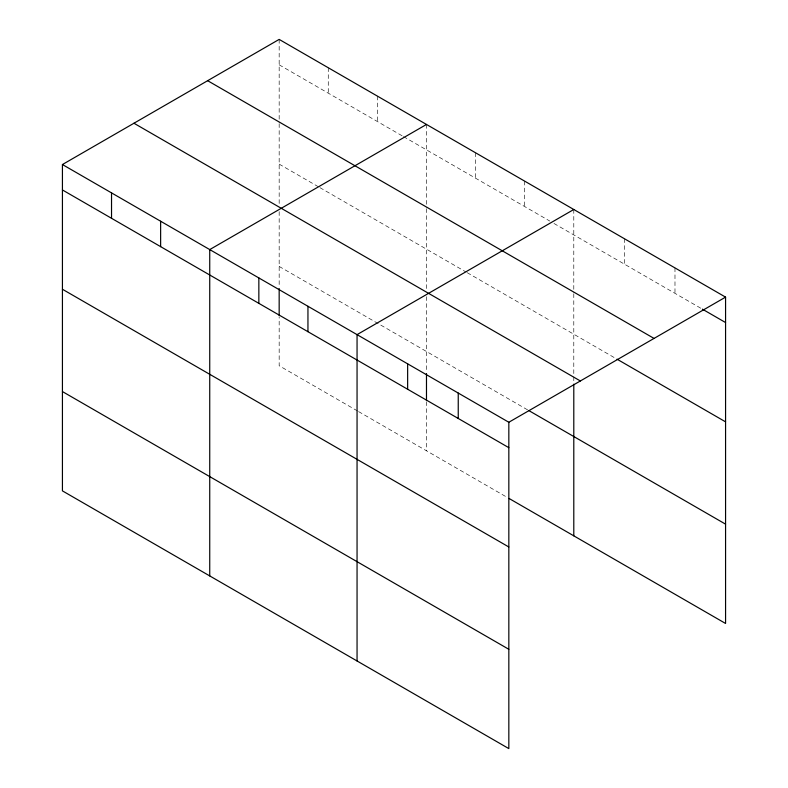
<?xml version="1.0" encoding="UTF-8"?>
<svg xmlns="http://www.w3.org/2000/svg" width="788" height="788" viewBox="0 0 788 788"><rect width="100%" height="100%" fill="white"/><g stroke="black" fill="none" stroke-linecap="round" stroke-linejoin="round"><path stroke-width="0.59" stroke-dasharray="3.94 2.96" d="M279.169 64.813L402.451 135.989M403.495 136.59L549.768 221.044M553.944 223.457L701.33 308.541M279.169 164.121L318.874 187.042M319.918 187.642L466.181 272.087M467.225 272.697L615.96 358.56M279.169 266.433L527.822 409.996M357.525 410.972L279.169 365.74L279.169 316.697M358.57 411.582L506.93 497.228M674.981 267.92L674.981 293.333M624.391 238.705L624.391 264.128M573.792 209.5L573.792 292.535M573.792 293.757L573.792 375.63M573.792 376.851L573.792 382.938M524.69 181.151L524.69 206.564M475.588 152.803L475.588 178.216M426.485 124.455L426.485 207.48M426.485 208.712L426.485 289.363M426.485 296.672L426.485 372.32M426.485 401.752L426.485 450.785M377.383 96.097L377.383 121.51M328.271 67.748L328.271 93.161M279.169 39.4L279.169 122.435M279.169 123.657L279.169 204.309M279.169 211.617L279.169 287.275"/><path stroke-width="1.18" d="M62.429 164.534L508.831 422.26L508.831 748.6L62.429 490.875L62.429 164.534L279.169 39.4L725.571 297.125L725.571 623.466L509.018 498.44M426.485 124.455L209.736 249.589L209.736 575.92M573.792 209.5L357.053 334.634L357.053 660.974M508.831 422.26L725.571 297.125M702.384 309.152L725.571 322.538M207.648 80.691L654.05 338.426M617.014 359.17L725.571 421.846M133.95 123.243L580.352 380.968M528.866 410.597L725.571 524.158M62.429 189.947L508.831 447.673M62.429 289.255L508.831 546.98M62.429 391.567L508.831 649.292M573.792 384.16L573.792 535.84M458.242 393.054L458.242 418.467M426.485 373.551L426.485 400.521M407.642 363.849L407.642 389.262M307.95 306.286L307.95 331.699M279.169 288.497L279.169 315.476M258.848 277.937L258.848 303.35M160.634 221.231L160.634 246.654M111.532 192.883L111.532 218.296"/></g></svg>
